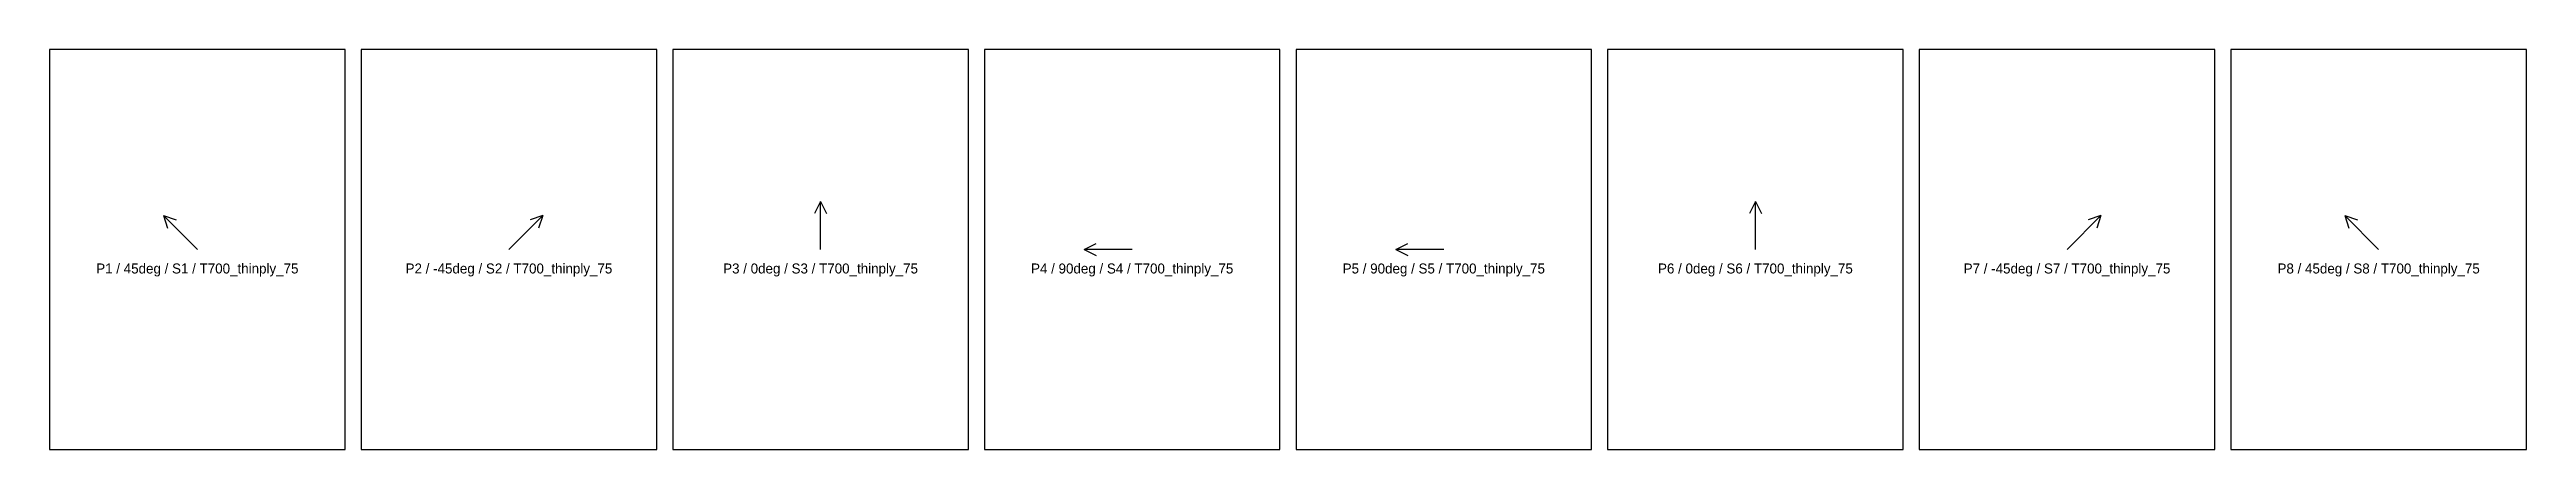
# Model space of a CAD drawing. Header units: millimetres. Extents: x 0 to 1548, y 0 to 250.
import ezdxf
from ezdxf.enums import TextEntityAlignment as Align

# ---------------------------------------------------------------- set-up
doc = ezdxf.new("R2010")
doc.units = ezdxf.units.MM
for name, color, linetype in [('ORIENT', 3, 'CONTINUOUS'), ('PLY_P1', 7, 'CONTINUOUS'), ('PLY_P2', 7, 'CONTINUOUS'), ('PLY_P3', 7, 'CONTINUOUS'), ('PLY_P4', 7, 'CONTINUOUS'), ('PLY_P5', 7, 'CONTINUOUS'), ('PLY_P6', 7, 'CONTINUOUS'), ('PLY_P7', 7, 'CONTINUOUS'), ('PLY_P8', 7, 'CONTINUOUS')]:
    doc.layers.add(name, color=color, linetype=linetype)

msp = doc.modelspace()

# ---------------------------------------------------------------- linework, layer by layer
at = {"layer": 'ORIENT'}
for p, q in [((481.81412, 155), (478.06412, 147.5)), ((481.81412, 125), (481.81412, 155)), ((481.81412, 155), (485.56412, 147.5)), ((1065.991064, 155), (1062.241064, 147.5)), ((1065.991064, 125), (1065.991064, 155)), ((1065.991064, 155), (1069.741064, 147.5)), ((92.362824, 125), (71.149621, 146.213203)), ((71.149621, 146.213203), (73.801271, 138.258252)), ((71.149621, 146.213203), (79.104572, 143.561553)), ((287.088472, 125), (308.301675, 146.213203)), ((308.301675, 146.213203), (300.346724, 143.561553)), ((308.301675, 146.213203), (305.650025, 138.258252)), ((1260.716712, 125), (1281.929916, 146.213203)), ((1281.929916, 146.213203), (1273.974964, 143.561553)), ((1281.929916, 146.213203), (1279.278265, 138.258252)), ((1455.44236, 125), (1434.229157, 146.213203)), ((1434.229157, 146.213203), (1436.880807, 138.258252)), ((1434.229157, 146.213203), (1442.184108, 143.561553)), ((646.539768, 125), (654.039768, 128.75)), ((676.539768, 125), (646.539768, 125)), ((646.539768, 125), (654.039768, 121.25)), ((841.265416, 125), (848.765416, 128.75)), ((871.265416, 125), (841.265416, 125)), ((841.265416, 125), (848.765416, 121.25))]:
    msp.add_line(p, q, dxfattribs=at)
at = {"layer": 'PLY_P1'}
msp.add_lwpolyline([(0, 0), (184.725648, 0), (184.725648, 250), (0, 250)], close=True, dxfattribs=at)
at = {"layer": 'PLY_P2'}
msp.add_lwpolyline([(194.725648, 0), (379.451296, 0), (379.451296, 250), (194.725648, 250)], close=True, dxfattribs=at)
at = {"layer": 'PLY_P3'}
msp.add_lwpolyline([(389.451296, 0), (574.176944, 0), (574.176944, 250), (389.451296, 250)], close=True, dxfattribs=at)
at = {"layer": 'PLY_P4'}
msp.add_lwpolyline([(584.176944, 0), (768.902592, 0), (768.902592, 250), (584.176944, 250)], close=True, dxfattribs=at)
at = {"layer": 'PLY_P5'}
msp.add_lwpolyline([(778.902592, 0), (963.62824, 0), (963.62824, 250), (778.902592, 250)], close=True, dxfattribs=at)
at = {"layer": 'PLY_P6'}
msp.add_lwpolyline([(973.62824, 0), (1158.353888, 0), (1158.353888, 250), (973.62824, 250)], close=True, dxfattribs=at)
at = {"layer": 'PLY_P7'}
msp.add_lwpolyline([(1168.353888, 0), (1353.079536, 0), (1353.079536, 250), (1168.353888, 250)], close=True, dxfattribs=at)
at = {"layer": 'PLY_P8'}
msp.add_lwpolyline([(1363.079536, 0), (1547.805184, 0), (1547.805184, 250), (1363.079536, 250)], close=True, dxfattribs=at)

# ---------------------------------------------------------------- texts
at = {"layer": 'PLY_P1'}
msp.add_text('P1 / 45deg / S1 / T700_thinply_75', height=6.25, dxfattribs=at).set_placement((92.362824, 110), align=Align.CENTER)
at = {"layer": 'PLY_P2'}
msp.add_text('P2 / -45deg / S2 / T700_thinply_75', height=6.25, dxfattribs=at).set_placement((287.088472, 110), align=Align.CENTER)
at = {"layer": 'PLY_P3'}
msp.add_text('P3 / 0deg / S3 / T700_thinply_75', height=6.25, dxfattribs=at).set_placement((481.81412, 110), align=Align.CENTER)
at = {"layer": 'PLY_P4'}
msp.add_text('P4 / 90deg / S4 / T700_thinply_75', height=6.25, dxfattribs=at).set_placement((676.539768, 110), align=Align.CENTER)
at = {"layer": 'PLY_P5'}
msp.add_text('P5 / 90deg / S5 / T700_thinply_75', height=6.25, dxfattribs=at).set_placement((871.265416, 110), align=Align.CENTER)
at = {"layer": 'PLY_P6'}
msp.add_text('P6 / 0deg / S6 / T700_thinply_75', height=6.25, dxfattribs=at).set_placement((1065.991064, 110), align=Align.CENTER)
at = {"layer": 'PLY_P7'}
msp.add_text('P7 / -45deg / S7 / T700_thinply_75', height=6.25, dxfattribs=at).set_placement((1260.716712, 110), align=Align.CENTER)
at = {"layer": 'PLY_P8'}
msp.add_text('P8 / 45deg / S8 / T700_thinply_75', height=6.25, dxfattribs=at).set_placement((1455.44236, 110), align=Align.CENTER)

doc.saveas('drawing.dxf')
